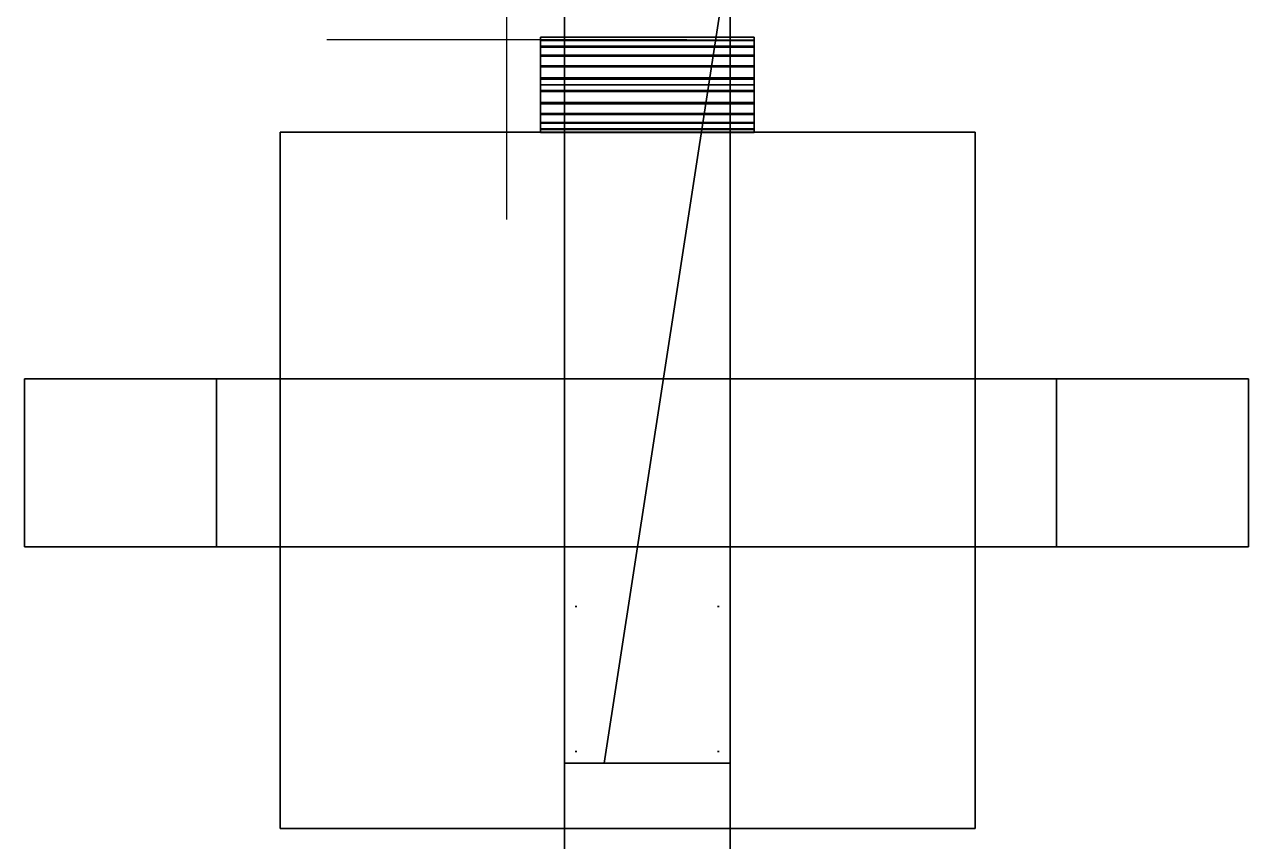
# Model space of a CAD drawing. Extents: x 0 to 48.1, y 0 to 23.7.
# Drawn here: x 14.551 to 15.061, y 9.166 to 9.506 of the extents above; entities that cross this region are included whole.
import ezdxf

# ---------------------------------------------------------------- set-up
doc = ezdxf.new("R2010")
doc.units = 0
doc.header["$MEASUREMENT"] = 0
doc.layers.add('DLXFURN', color=5, linetype='Continuous')
doc.layers.add('DLXVAL', color=3, linetype='Continuous')

# ---------------------------------------------------------------- blocks, each defined once
blk = doc.blocks.new('*U132')
for p, q in [((-0.02383, -0.22127), (-0.02383, -0.02215)), ((-0.02383, -0.02215), (-0.02383, -0.22127)), ((-0.02383, -0.21605), (-0.02383, -0.02215)), ((-0.02383, -0.02215), (-0.02383, -0.21605)), ((-0.02383, -0.20654), (-0.02383, -0.02215)), ((-0.02383, -0.02215), (-0.02383, -0.20654)), ((0.04515, -0.41138), (0.04515, -0.02215)), ((0.04515, -0.02215), (0.04515, -0.21892)), ((0.04515, -0.20654), (0.04515, -0.02215)), ((0.04515, -0.02215), (0.04515, -0.20654)), ((0.04515, -0.21605), (0.04515, -0.02215)), ((0.04515, -0.21892), (0.04515, -0.02215)), ((0.04515, -0.02215), (0.04515, -0.21605)), ((-0.02383, -0.20289), (-0.02383, -0.14663)), ((-0.02383, -0.14663), (-0.02383, -0.20289)), ((-0.02383, -0.19906), (-0.02383, -0.14663)), ((-0.02383, -0.50138), (-0.02383, -0.14663)), ((-0.02383, -0.14663), (-0.02383, -0.21656)), ((-0.02383, -0.14663), (-0.02383, -0.50138)), ((-0.02383, -0.21656), (-0.02383, -0.14663)), ((-0.02383, -0.14663), (-0.02383, -0.20695)), ((-0.02383, -0.20695), (-0.02383, -0.14663)), ((-0.02383, -0.14663), (-0.02383, -0.20054)), ((-0.02383, -0.20054), (-0.02383, -0.14663)), ((-0.02383, -0.14663), (-0.02383, -0.19906)), ((0.04515, -0.21656), (0.04515, -0.14663)), ((0.04515, -0.14663), (0.04515, -0.20289)), ((0.04515, -0.14663), (0.04515, -0.21656)), ((0.04515, -0.20695), (0.04515, -0.14663)), ((0.04515, -0.14663), (0.04515, -0.20695)), ((0.04515, -0.20054), (0.04515, -0.14663)), ((0.04515, -0.14663), (0.04515, -0.20054)), ((0.04515, -0.19906), (0.04515, -0.14663)), ((0.04515, -0.14663), (0.04515, -0.19906)), ((0.04515, -0.20289), (0.04515, -0.14663)), ((-0.02383, -0.16112), (-0.02383, -0.50138)), ((-0.02383, -0.50138), (-0.02383, -0.16112)), ((-0.00732, -0.50138), (0.04515, -0.16112)), ((0.04515, -0.16112), (-0.00732, -0.50138)), ((0.04515, -0.50138), (0.04515, -0.16112)), ((0.04515, -0.16112), (0.04515, -0.50138)), ((-0.02383, -0.34138), (-0.02383, -0.1773)), ((-0.02383, -0.1773), (-0.02383, -0.22127)), ((-0.02383, -0.22127), (-0.02383, -0.1773)), ((-0.02383, -0.1773), (-0.02383, -0.34138)), ((0.04515, -0.1773), (0.04515, -0.34138)), ((-0.03383, -0.23871), (-0.03383, -0.19906)), ((-0.03383, -0.19906), (-0.03383, -0.19912)), ((-0.03383, -0.20034), (-0.03383, -0.19906)), ((-0.03383, -0.19906), (-0.03383, -0.23871)), ((-0.03383, -0.20034), (-0.03383, -0.19906)), ((-0.03383, -0.19906), (-0.02383, -0.19906)), ((-0.02383, -0.19906), (-0.03383, -0.19906)), ((-0.03383, -0.19906), (-0.03383, -0.19912)), ((-0.03383, -0.23878), (-0.03383, -0.19912)), ((-0.03383, -0.19912), (-0.03383, -0.20054)), ((-0.03383, -0.19912), (-0.03383, -0.23878)), ((-0.03383, -0.19912), (-0.02383, -0.19912)), ((-0.03383, -0.19912), (-0.03383, -0.20054)), ((-0.02383, -0.19912), (-0.03383, -0.19912)), ((-0.03383, -0.20289), (-0.03383, -0.20034)), ((-0.03383, -0.20034), (-0.03383, -0.23729)), ((-0.03383, -0.23729), (-0.03383, -0.20034)), ((-0.02383, -0.20034), (-0.03383, -0.20034)), ((-0.03383, -0.20289), (-0.03383, -0.20034)), ((-0.03383, -0.20034), (-0.02383, -0.20034)), ((-0.03383, -0.23749), (-0.03383, -0.20054)), ((-0.03383, -0.20054), (-0.03383, -0.20321)), ((-0.03383, -0.20054), (-0.03383, -0.23749)), ((-0.03383, -0.20054), (-0.03383, -0.20321)), ((-0.02383, -0.20054), (-0.03383, -0.20054)), ((-0.03383, -0.20054), (-0.02383, -0.20054)), ((-0.03383, -0.20654), (-0.03383, -0.20289)), ((-0.03383, -0.20289), (-0.03383, -0.23463)), ((-0.03383, -0.23463), (-0.03383, -0.20289)), ((-0.02383, -0.20289), (-0.03383, -0.20289)), ((-0.03383, -0.20654), (-0.03383, -0.20289)), ((-0.03383, -0.20289), (-0.02383, -0.20289)), ((-0.03383, -0.23129), (-0.03383, -0.20321)), ((-0.03383, -0.20321), (-0.03383, -0.20695)), ((-0.03383, -0.20321), (-0.03383, -0.23494)), ((-0.03383, -0.23494), (-0.03383, -0.20321)), ((-0.03383, -0.20321), (-0.03383, -0.23129)), ((-0.02383, -0.20321), (-0.03383, -0.20321)), ((-0.03383, -0.20321), (-0.03383, -0.20695)), ((-0.03383, -0.20321), (-0.02383, -0.20321)), ((-0.02383, -0.20034), (-0.02383, -0.19906)), ((-0.02383, -0.19906), (-0.02383, -0.19912)), ((-0.02383, -0.19906), (-0.02383, -0.20034)), ((-0.02383, -0.20034), (-0.02383, -0.19906)), ((-0.02383, -0.19906), (0.04515, -0.19906)), ((0.04515, -0.19906), (-0.02383, -0.19906)), ((-0.02383, -0.19906), (-0.02383, -0.19912)), ((-0.02383, -0.19912), (-0.02383, -0.19906)), ((-0.02383, -0.19912), (-0.02383, -0.20054)), ((-0.02383, -0.19912), (0.04515, -0.19912)), ((-0.02383, -0.20054), (-0.02383, -0.19912)), ((-0.02383, -0.19912), (-0.02383, -0.20054)), ((0.04515, -0.19912), (-0.02383, -0.19912)), ((-0.02383, -0.20289), (-0.02383, -0.20034)), ((-0.02383, -0.20034), (-0.02383, -0.20289)), ((-0.02383, -0.20289), (-0.02383, -0.20034)), ((-0.02383, -0.20034), (0.04515, -0.20034)), ((0.04515, -0.20034), (-0.02383, -0.20034)), ((-0.02383, -0.20054), (-0.02383, -0.20321)), ((-0.02383, -0.20054), (-0.02383, -0.20321)), ((0.04515, -0.20054), (-0.02383, -0.20054)), ((-0.02383, -0.20321), (-0.02383, -0.20054)), ((-0.02383, -0.20054), (0.04515, -0.20054)), ((-0.02383, -0.20654), (-0.02383, -0.20289)), ((0.04515, -0.20289), (-0.02383, -0.20289)), ((-0.02383, -0.20654), (-0.02383, -0.20289)), ((-0.02383, -0.20289), (0.04515, -0.20289)), ((-0.02383, -0.20289), (-0.02383, -0.20654)), ((-0.02383, -0.20321), (-0.02383, -0.20695)), ((0.04515, -0.20321), (-0.02383, -0.20321)), ((-0.02383, -0.20321), (-0.02383, -0.20695)), ((-0.02383, -0.20321), (0.04515, -0.20321)), ((-0.02383, -0.20695), (-0.02383, -0.20321)), ((0.04515, -0.19912), (0.04515, -0.19906)), ((0.04515, -0.19906), (0.04515, -0.20034)), ((0.04515, -0.20034), (0.04515, -0.19906)), ((0.04515, -0.19906), (0.05515, -0.19906)), ((0.04515, -0.19906), (0.04515, -0.20034)), ((0.04515, -0.19912), (0.04515, -0.19906)), ((0.04515, -0.19906), (0.04515, -0.19912)), ((0.05515, -0.19906), (0.04515, -0.19906)), ((0.04515, -0.20054), (0.04515, -0.19912)), ((0.04515, -0.20054), (0.04515, -0.19912)), ((0.04515, -0.19912), (0.04515, -0.20054)), ((0.05515, -0.19912), (0.04515, -0.19912)), ((0.04515, -0.19912), (0.05515, -0.19912)), ((0.04515, -0.20034), (0.04515, -0.20289)), ((0.04515, -0.20289), (0.04515, -0.20034)), ((0.04515, -0.20034), (0.05515, -0.20034)), ((0.04515, -0.20034), (0.04515, -0.20289)), ((0.05515, -0.20034), (0.04515, -0.20034)), ((0.04515, -0.20321), (0.04515, -0.20054)), ((0.04515, -0.20321), (0.04515, -0.20054)), ((0.04515, -0.20054), (0.04515, -0.20321)), ((0.05515, -0.20054), (0.04515, -0.20054)), ((0.04515, -0.20054), (0.05515, -0.20054)), ((0.04515, -0.20289), (0.04515, -0.20654)), ((0.05515, -0.20289), (0.04515, -0.20289)), ((0.04515, -0.20289), (0.04515, -0.20654)), ((0.04515, -0.20654), (0.04515, -0.20289)), ((0.04515, -0.20289), (0.05515, -0.20289)), ((0.04515, -0.20695), (0.04515, -0.20321)), ((0.04515, -0.20695), (0.04515, -0.20321)), ((0.04515, -0.20321), (0.05515, -0.20321)), ((0.05515, -0.20321), (0.04515, -0.20321)), ((0.04515, -0.20321), (0.04515, -0.20695)), ((0.05515, -0.20034), (0.05515, -0.19906)), ((0.05515, -0.19906), (0.05515, -0.23878)), ((0.05515, -0.23878), (0.05515, -0.19906)), ((0.05515, -0.19906), (0.05515, -0.19912)), ((0.05515, -0.19906), (0.05515, -0.20034)), ((0.05515, -0.19912), (0.05515, -0.19906)), ((0.05515, -0.19912), (0.05515, -0.23749)), ((0.05515, -0.23749), (0.05515, -0.19912)), ((0.05515, -0.19912), (0.05515, -0.20054)), ((0.05515, -0.20054), (0.05515, -0.19912)), ((0.05515, -0.23871), (0.05515, -0.20034)), ((0.05515, -0.20289), (0.05515, -0.20034)), ((0.05515, -0.20034), (0.05515, -0.23871)), ((0.05515, -0.20034), (0.05515, -0.20289)), ((0.05515, -0.23494), (0.05515, -0.20054)), ((0.05515, -0.20054), (0.05515, -0.20321)), ((0.05515, -0.20054), (0.05515, -0.23494)), ((0.05515, -0.20321), (0.05515, -0.20054)), ((0.05515, -0.20289), (0.05515, -0.23729)), ((0.05515, -0.20654), (0.05515, -0.20289)), ((0.05515, -0.23729), (0.05515, -0.20289)), ((0.05515, -0.20289), (0.05515, -0.20654)), ((0.05515, -0.23129), (0.05515, -0.20321)), ((0.05515, -0.20321), (0.05515, -0.20695)), ((0.05515, -0.20321), (0.05515, -0.23129)), ((0.05515, -0.20695), (0.05515, -0.20321)), ((-0.03383, -0.23089), (-0.03383, -0.20654)), ((-0.03383, -0.21103), (-0.03383, -0.20654)), ((-0.03383, -0.20654), (-0.03383, -0.23089)), ((-0.03383, -0.20654), (-0.02383, -0.20654)), ((-0.03383, -0.21103), (-0.03383, -0.20654)), ((-0.02383, -0.20654), (-0.03383, -0.20654)), ((-0.03383, -0.22681), (-0.03383, -0.20695)), ((-0.03383, -0.20695), (-0.03383, -0.2115)), ((-0.03383, -0.20695), (-0.03383, -0.22681)), ((-0.02383, -0.20695), (-0.03383, -0.20695)), ((-0.03383, -0.20695), (-0.03383, -0.2115)), ((-0.03383, -0.20695), (-0.02383, -0.20695)), ((-0.02383, -0.21103), (-0.02383, -0.20654)), ((0.04515, -0.20654), (-0.02383, -0.20654)), ((-0.02383, -0.20654), (0.04515, -0.20654)), ((-0.02383, -0.21103), (-0.02383, -0.20654)), ((-0.02383, -0.20654), (-0.02383, -0.21103)), ((-0.02383, -0.20695), (-0.02383, -0.2115)), ((0.04515, -0.20695), (-0.02383, -0.20695)), ((-0.02383, -0.20695), (-0.02383, -0.2115)), ((-0.02383, -0.20695), (0.04515, -0.20695)), ((-0.02383, -0.2115), (-0.02383, -0.20695)), ((0.04515, -0.20654), (0.04515, -0.21103)), ((0.04515, -0.20654), (0.04515, -0.21103)), ((0.05515, -0.20654), (0.04515, -0.20654)), ((0.04515, -0.20654), (0.05515, -0.20654)), ((0.04515, -0.21103), (0.04515, -0.20654)), ((0.04515, -0.2115), (0.04515, -0.20695)), ((0.04515, -0.2115), (0.04515, -0.20695)), ((0.04515, -0.20695), (0.05515, -0.20695)), ((0.05515, -0.20695), (0.04515, -0.20695)), ((0.04515, -0.20695), (0.04515, -0.2115)), ((0.05515, -0.23463), (0.05515, -0.20654)), ((0.05515, -0.20654), (0.05515, -0.23463)), ((0.05515, -0.21103), (0.05515, -0.20654)), ((0.05515, -0.20654), (0.05515, -0.21103)), ((0.05515, -0.22681), (0.05515, -0.20695)), ((0.05515, -0.20695), (0.05515, -0.2115)), ((0.05515, -0.20695), (0.05515, -0.22681)), ((0.05515, -0.2115), (0.05515, -0.20695)), ((-0.03383, -0.22633), (-0.03383, -0.21103)), ((-0.03383, -0.21605), (-0.03383, -0.21103)), ((-0.03383, -0.21103), (-0.03383, -0.22633)), ((-0.02383, -0.21103), (-0.03383, -0.21103)), ((-0.03383, -0.21103), (-0.02383, -0.21103)), ((-0.03383, -0.21605), (-0.03383, -0.21103)), ((-0.03383, -0.2115), (-0.03383, -0.21656)), ((-0.03383, -0.22178), (-0.03383, -0.2115)), ((-0.03383, -0.2115), (-0.03383, -0.22178)), ((-0.02383, -0.2115), (-0.03383, -0.2115)), ((-0.03383, -0.2115), (-0.03383, -0.21656)), ((-0.03383, -0.2115), (-0.02383, -0.2115)), ((-0.02383, -0.21605), (-0.02383, -0.21103)), ((0.04515, -0.21103), (-0.02383, -0.21103)), ((-0.02383, -0.21103), (-0.02383, -0.21605)), ((-0.02383, -0.21103), (0.04515, -0.21103)), ((-0.02383, -0.21605), (-0.02383, -0.21103)), ((-0.02383, -0.2115), (-0.02383, -0.21656)), ((0.04515, -0.2115), (-0.02383, -0.2115)), ((-0.02383, -0.2115), (-0.02383, -0.21656)), ((-0.02383, -0.2115), (0.04515, -0.2115)), ((-0.02383, -0.21656), (-0.02383, -0.2115)), ((0.04515, -0.21103), (0.04515, -0.21605)), ((0.05515, -0.21103), (0.04515, -0.21103)), ((0.04515, -0.21103), (0.05515, -0.21103)), ((0.04515, -0.21605), (0.04515, -0.21103)), ((0.04515, -0.21103), (0.04515, -0.21605)), ((0.04515, -0.21656), (0.04515, -0.2115)), ((0.04515, -0.21656), (0.04515, -0.2115)), ((0.04515, -0.2115), (0.05515, -0.2115)), ((0.05515, -0.2115), (0.04515, -0.2115)), ((0.04515, -0.2115), (0.04515, -0.21656)), ((0.05515, -0.23089), (0.05515, -0.21103)), ((0.05515, -0.21103), (0.05515, -0.23089)), ((0.05515, -0.21605), (0.05515, -0.21103)), ((0.05515, -0.21103), (0.05515, -0.21605)), ((0.05515, -0.2115), (0.05515, -0.21656)), ((0.05515, -0.22178), (0.05515, -0.2115)), ((0.05515, -0.2115), (0.05515, -0.22178)), ((0.05515, -0.21656), (0.05515, -0.2115)), ((-0.03383, -0.21892), (-0.03383, -0.21605)), ((-0.02383, -0.21605), (-0.03383, -0.21605)), ((-0.03383, -0.21605), (-0.02383, -0.21605)), ((-0.03383, -0.21892), (-0.03383, -0.21605)), ((-0.03383, -0.21656), (-0.03383, -0.21892)), ((-0.02383, -0.21656), (-0.03383, -0.21656)), ((-0.03383, -0.21656), (-0.03383, -0.21892)), ((-0.03383, -0.21656), (-0.02383, -0.21656)), ((-0.03383, -0.21892), (-0.03383, -0.22178)), ((-0.03383, -0.22633), (-0.03383, -0.21892)), ((-0.03383, -0.21892), (-0.03383, -0.22633)), ((-0.03383, -0.22127), (-0.03383, -0.21892)), ((-0.02383, -0.21892), (-0.03383, -0.21892)), ((-0.03383, -0.21892), (-0.02383, -0.21892)), ((-0.03383, -0.22127), (-0.03383, -0.21892)), ((-0.03383, -0.21892), (-0.02383, -0.21892)), ((-0.02383, -0.21892), (-0.03383, -0.21892)), ((-0.03383, -0.21892), (-0.03383, -0.22178)), ((-0.02383, -0.21892), (-0.02383, -0.21605)), ((-0.02383, -0.21605), (-0.02383, -0.21892)), ((0.04515, -0.21605), (-0.02383, -0.21605)), ((-0.02383, -0.21605), (0.04515, -0.21605)), ((-0.02383, -0.21892), (-0.02383, -0.21605)), ((-0.02383, -0.21656), (-0.02383, -0.21892)), ((-0.02383, -0.21656), (0.04515, -0.21656)), ((0.04515, -0.21656), (-0.02383, -0.21656)), ((-0.02383, -0.21656), (-0.02383, -0.21892)), ((-0.02383, -0.21892), (-0.02383, -0.21656)), ((-0.02383, -0.22127), (-0.02383, -0.21892)), ((-0.02383, -0.50138), (-0.02383, -0.21892)), ((-0.02383, -0.21892), (-0.02383, -0.22178)), ((-0.02383, -0.21892), (-0.02383, -0.50138)), ((-0.02383, -0.21892), (-0.02383, -0.22127)), ((-0.02383, -0.22127), (-0.02383, -0.21892)), ((-0.02383, -0.21892), (0.04515, -0.21892)), ((0.04515, -0.21892), (-0.02383, -0.21892)), ((-0.02383, -0.21892), (-0.02383, -0.22178)), ((-0.02383, -0.21892), (0.04515, -0.21892)), ((-0.02383, -0.22178), (-0.02383, -0.21892)), ((0.04515, -0.21892), (-0.02383, -0.21892)), ((0.04515, -0.21605), (0.04515, -0.21892)), ((0.05515, -0.21605), (0.04515, -0.21605)), ((0.04515, -0.21605), (0.05515, -0.21605)), ((0.04515, -0.21892), (0.04515, -0.21605)), ((0.04515, -0.21605), (0.04515, -0.21892)), ((0.04515, -0.50138), (0.04515, -0.21656)), ((0.04515, -0.21892), (0.04515, -0.21656)), ((0.04515, -0.21656), (0.04515, -0.50138)), ((0.04515, -0.21656), (0.05515, -0.21656)), ((0.05515, -0.21656), (0.04515, -0.21656)), ((0.04515, -0.21656), (0.04515, -0.21892)), ((0.04515, -0.21892), (0.04515, -0.21656)), ((0.04515, -0.21892), (0.04515, -0.22127)), ((0.04515, -0.22178), (0.04515, -0.21892)), ((0.04515, -0.21892), (0.05515, -0.21892)), ((0.05515, -0.21892), (0.04515, -0.21892)), ((0.04515, -0.21892), (0.04515, -0.22178)), ((0.04515, -0.21892), (0.04515, -0.22127)), ((0.04515, -0.22178), (0.04515, -0.21892)), ((0.05515, -0.21892), (0.04515, -0.21892)), ((0.04515, -0.21892), (0.05515, -0.21892)), ((0.04515, -0.22127), (0.04515, -0.21892)), ((0.05515, -0.22633), (0.05515, -0.21605)), ((0.05515, -0.21892), (0.05515, -0.21605)), ((0.05515, -0.21605), (0.05515, -0.22633)), ((0.05515, -0.21605), (0.05515, -0.21892)), ((0.05515, -0.21656), (0.05515, -0.21892)), ((0.05515, -0.21892), (0.05515, -0.21656)), ((0.05515, -0.22127), (0.05515, -0.21892)), ((0.05515, -0.21892), (0.05515, -0.22178)), ((0.05515, -0.22178), (0.05515, -0.21892)), ((0.05515, -0.21892), (0.05515, -0.22127)), ((-0.03383, -0.22633), (-0.03383, -0.22127)), ((-0.02383, -0.22127), (-0.03383, -0.22127)), ((-0.03383, -0.22127), (-0.02383, -0.22127)), ((-0.03383, -0.22633), (-0.03383, -0.22127)), ((-0.03383, -0.22178), (-0.03383, -0.22681)), ((-0.03383, -0.22178), (-0.02383, -0.22178)), ((-0.02383, -0.22178), (-0.03383, -0.22178)), ((-0.03383, -0.22178), (-0.03383, -0.22681)), ((-0.02383, -0.50138), (-0.02383, -0.22127)), ((-0.02383, -0.22633), (-0.02383, -0.22127)), ((-0.02383, -0.22127), (-0.02383, -0.50138)), ((-0.02383, -0.22127), (-0.02383, -0.22633)), ((0.04515, -0.22127), (-0.02383, -0.22127)), ((-0.02383, -0.22633), (-0.02383, -0.22127)), ((-0.02383, -0.22127), (0.04515, -0.22127)), ((-0.02383, -0.22178), (-0.02383, -0.22681)), ((0.04515, -0.22178), (-0.02383, -0.22178)), ((-0.02383, -0.22178), (-0.02383, -0.22681)), ((-0.02383, -0.22178), (0.04515, -0.22178)), ((-0.02383, -0.22681), (-0.02383, -0.22178)), ((0.04515, -0.41138), (0.04515, -0.22127)), ((0.04515, -0.22127), (0.04515, -0.50138)), ((0.04515, -0.22127), (0.04515, -0.41138)), ((0.04515, -0.50138), (0.04515, -0.22127)), ((0.04515, -0.22127), (0.04515, -0.22633)), ((0.05515, -0.22127), (0.04515, -0.22127)), ((0.04515, -0.22633), (0.04515, -0.22127)), ((0.04515, -0.22127), (0.05515, -0.22127)), ((0.04515, -0.22127), (0.04515, -0.22633)), ((0.04515, -0.50138), (0.04515, -0.22178)), ((0.04515, -0.22681), (0.04515, -0.22178)), ((0.04515, -0.22178), (0.04515, -0.50138)), ((0.04515, -0.22178), (0.05515, -0.22178)), ((0.05515, -0.22178), (0.04515, -0.22178)), ((0.04515, -0.22178), (0.04515, -0.22681)), ((0.04515, -0.22681), (0.04515, -0.22178)), ((0.05515, -0.22633), (0.05515, -0.22127)), ((0.05515, -0.22127), (0.05515, -0.22633)), ((0.05515, -0.22178), (0.05515, -0.22681)), ((0.05515, -0.22681), (0.05515, -0.22178)), ((-0.03383, -0.23089), (-0.03383, -0.22633)), ((-0.03383, -0.23089), (-0.03383, -0.22633)), ((-0.03383, -0.22633), (-0.02383, -0.22633)), ((-0.02383, -0.22633), (-0.03383, -0.22633)), ((-0.03383, -0.22681), (-0.03383, -0.23129)), ((-0.03383, -0.22681), (-0.02383, -0.22681)), ((-0.02383, -0.22681), (-0.03383, -0.22681)), ((-0.03383, -0.22681), (-0.03383, -0.23129)), ((-0.02383, -0.23089), (-0.02383, -0.22633)), ((-0.02383, -0.22633), (-0.02383, -0.23089)), ((-0.02383, -0.23089), (-0.02383, -0.22633)), ((-0.02383, -0.22633), (0.04515, -0.22633)), ((0.04515, -0.22633), (-0.02383, -0.22633)), ((-0.02383, -0.50138), (-0.02383, -0.22681)), ((-0.02383, -0.22681), (-0.02383, -0.23129)), ((-0.02383, -0.22681), (-0.02383, -0.50138)), ((0.04515, -0.22681), (-0.02383, -0.22681)), ((-0.02383, -0.22681), (-0.02383, -0.23129)), ((-0.02383, -0.22681), (0.04515, -0.22681)), ((-0.02383, -0.23129), (-0.02383, -0.22681)), ((0.04515, -0.50138), (0.04515, -0.22633)), ((0.04515, -0.22633), (0.04515, -0.23089)), ((0.04515, -0.22633), (0.04515, -0.50138)), ((0.04515, -0.23089), (0.04515, -0.22633)), ((0.04515, -0.22633), (0.05515, -0.22633)), ((0.05515, -0.22633), (0.04515, -0.22633)), ((0.04515, -0.22633), (0.04515, -0.23089)), ((0.04515, -0.23129), (0.04515, -0.22681)), ((0.04515, -0.22681), (0.05515, -0.22681)), ((0.05515, -0.22681), (0.04515, -0.22681)), ((0.04515, -0.22681), (0.04515, -0.23129)), ((0.04515, -0.23129), (0.04515, -0.22681)), ((0.05515, -0.23089), (0.05515, -0.22633)), ((0.05515, -0.22633), (0.05515, -0.23089)), ((0.05515, -0.22681), (0.05515, -0.23129)), ((0.05515, -0.23129), (0.05515, -0.22681)), ((-0.03383, -0.23463), (-0.03383, -0.23089)), ((-0.03383, -0.23463), (-0.03383, -0.23089)), ((-0.03383, -0.23089), (-0.02383, -0.23089)), ((-0.02383, -0.23089), (-0.03383, -0.23089)), ((-0.03383, -0.23129), (-0.03383, -0.23494)), ((-0.02383, -0.23129), (-0.03383, -0.23129)), ((-0.03383, -0.23129), (-0.03383, -0.23494)), ((-0.03383, -0.23129), (-0.02383, -0.23129)), ((-0.02383, -0.23463), (-0.02383, -0.23089)), ((-0.02383, -0.23089), (-0.02383, -0.50138)), ((-0.02383, -0.50138), (-0.02383, -0.23089)), ((-0.02383, -0.23089), (-0.02383, -0.23463)), ((-0.02383, -0.23463), (-0.02383, -0.23089)), ((-0.02383, -0.23089), (0.04515, -0.23089)), ((0.04515, -0.23089), (-0.02383, -0.23089)), ((-0.02383, -0.23129), (-0.02383, -0.23494)), ((-0.02383, -0.23129), (0.04515, -0.23129)), ((-0.02383, -0.23129), (-0.02383, -0.23494)), ((0.04515, -0.23129), (-0.02383, -0.23129)), ((-0.02383, -0.23494), (-0.02383, -0.23129)), ((0.04515, -0.23089), (0.04515, -0.23463)), ((0.04515, -0.23463), (0.04515, -0.23089)), ((0.04515, -0.23089), (0.05515, -0.23089)), ((0.05515, -0.23089), (0.04515, -0.23089)), ((0.04515, -0.23089), (0.04515, -0.23463)), ((0.04515, -0.50138), (0.04515, -0.23129)), ((0.04515, -0.23494), (0.04515, -0.23129)), ((0.04515, -0.23129), (0.04515, -0.50138)), ((0.04515, -0.23129), (0.04515, -0.23494)), ((0.05515, -0.23129), (0.04515, -0.23129)), ((0.04515, -0.23129), (0.05515, -0.23129)), ((0.04515, -0.23494), (0.04515, -0.23129)), ((0.05515, -0.23463), (0.05515, -0.23089)), ((0.05515, -0.23089), (0.05515, -0.23463)), ((0.05515, -0.23129), (0.05515, -0.23494)), ((0.05515, -0.23494), (0.05515, -0.23129)), ((0.14722, -0.2386), (-0.14228, -0.2386)), ((-0.14228, -0.2386), (-0.14228, -0.2386)), ((-0.14228, -0.2386), (0.14722, -0.2386)), ((-0.14228, -0.5286), (-0.14228, -0.2386)), ((-0.14228, -0.2386), (-0.14228, -0.2386)), ((-0.14228, -0.2386), (-0.14228, -0.5286)), ((-0.14228, -0.5286), (-0.14228, -0.2386)), ((-0.14228, -0.2386), (0.14722, -0.2386)), ((0.14722, -0.2386), (-0.14228, -0.2386)), ((-0.14228, -0.2386), (-0.14228, -0.5286)), ((-0.03383, -0.23729), (-0.03383, -0.23463)), ((-0.02383, -0.23463), (-0.03383, -0.23463)), ((-0.03383, -0.23729), (-0.03383, -0.23463)), ((-0.03383, -0.23463), (-0.02383, -0.23463)), ((-0.03383, -0.23494), (-0.03383, -0.23749)), ((-0.03383, -0.23494), (-0.02383, -0.23494)), ((-0.03383, -0.23494), (-0.03383, -0.23749)), ((-0.02383, -0.23494), (-0.03383, -0.23494)), ((-0.03383, -0.23871), (-0.03383, -0.23729)), ((-0.03383, -0.23871), (-0.03383, -0.23729)), ((-0.03383, -0.23729), (-0.02383, -0.23729)), ((-0.02383, -0.23729), (-0.03383, -0.23729)), ((-0.03383, -0.23749), (-0.03383, -0.23878)), ((-0.03383, -0.23749), (-0.03383, -0.23878)), ((-0.02383, -0.23749), (-0.03383, -0.23749)), ((-0.03383, -0.23749), (-0.02383, -0.23749)), ((-0.03383, -0.23878), (-0.03383, -0.23871)), ((-0.02383, -0.23871), (-0.03383, -0.23871)), ((-0.03383, -0.23878), (-0.03383, -0.23871)), ((-0.03383, -0.23871), (-0.02383, -0.23871)), ((-0.02383, -0.23878), (-0.03383, -0.23878)), ((-0.03383, -0.23878), (-0.02383, -0.23878)), ((-0.02383, -0.23729), (-0.02383, -0.23463)), ((-0.02383, -0.23463), (-0.02383, -0.23729)), ((-0.02383, -0.23729), (-0.02383, -0.23463)), ((-0.02383, -0.23463), (0.04515, -0.23463)), ((0.04515, -0.23463), (-0.02383, -0.23463)), ((-0.02383, -0.50138), (-0.02383, -0.23494)), ((-0.02383, -0.23494), (-0.02383, -0.23749)), ((-0.02383, -0.23494), (-0.02383, -0.50138)), ((-0.02383, -0.23494), (-0.02383, -0.23749)), ((0.04515, -0.23494), (-0.02383, -0.23494)), ((-0.02383, -0.23494), (0.04515, -0.23494)), ((-0.02383, -0.23749), (-0.02383, -0.23494)), ((-0.02383, -0.50138), (-0.02383, -0.23729)), ((-0.02383, -0.23871), (-0.02383, -0.23729)), ((-0.02383, -0.23729), (-0.02383, -0.50138)), ((-0.02383, -0.23729), (-0.02383, -0.23871)), ((-0.02383, -0.23871), (-0.02383, -0.23729)), ((-0.02383, -0.23729), (0.04515, -0.23729)), ((0.04515, -0.23729), (-0.02383, -0.23729)), ((-0.02383, -0.23749), (-0.02383, -0.23878)), ((-0.02383, -0.23878), (-0.02383, -0.23749)), ((-0.02383, -0.23749), (-0.02383, -0.23878)), ((0.04515, -0.23749), (-0.02383, -0.23749)), ((-0.02383, -0.23749), (0.04515, -0.23749)), ((-0.02383, -0.23878), (-0.02383, -0.23871)), ((0.04515, -0.23871), (-0.02383, -0.23871)), ((-0.02383, -0.23871), (-0.02383, -0.23878)), ((-0.02383, -0.23878), (-0.02383, -0.23871)), ((-0.02383, -0.23871), (0.04515, -0.23871)), ((-0.02383, -0.50138), (-0.02383, -0.23878)), ((-0.02383, -0.23878), (-0.02383, -0.50138)), ((0.04515, -0.23878), (-0.02383, -0.23878)), ((-0.02383, -0.23878), (0.04515, -0.23878)), ((0.04515, -0.50138), (0.04515, -0.23463)), ((0.04515, -0.23463), (0.04515, -0.23729)), ((0.04515, -0.23463), (0.04515, -0.50138)), ((0.05515, -0.23463), (0.04515, -0.23463)), ((0.04515, -0.23729), (0.04515, -0.23463)), ((0.04515, -0.23463), (0.05515, -0.23463)), ((0.04515, -0.23463), (0.04515, -0.23729)), ((0.04515, -0.23749), (0.04515, -0.23494)), ((0.04515, -0.23494), (0.04515, -0.23749)), ((0.05515, -0.23494), (0.04515, -0.23494)), ((0.04515, -0.23494), (0.05515, -0.23494)), ((0.04515, -0.23749), (0.04515, -0.23494)), ((0.04515, -0.23729), (0.04515, -0.23871)), ((0.04515, -0.23729), (0.04515, -0.23871)), ((0.04515, -0.23871), (0.04515, -0.23729)), ((0.04515, -0.23729), (0.05515, -0.23729)), ((0.05515, -0.23729), (0.04515, -0.23729)), ((0.04515, -0.50138), (0.04515, -0.23749)), ((0.04515, -0.23878), (0.04515, -0.23749)), ((0.04515, -0.23749), (0.04515, -0.50138)), ((0.04515, -0.23749), (0.04515, -0.23878)), ((0.05515, -0.23749), (0.04515, -0.23749)), ((0.04515, -0.23749), (0.05515, -0.23749)), ((0.04515, -0.23878), (0.04515, -0.23749)), ((0.04515, -0.50138), (0.04515, -0.23871)), ((0.04515, -0.23871), (0.04515, -0.23878)), ((0.04515, -0.23871), (0.04515, -0.50138)), ((0.05515, -0.23871), (0.04515, -0.23871)), ((0.04515, -0.23871), (0.04515, -0.23878)), ((0.04515, -0.23878), (0.04515, -0.23871)), ((0.04515, -0.23871), (0.05515, -0.23871)), ((0.05515, -0.23878), (0.04515, -0.23878)), ((0.04515, -0.23878), (0.05515, -0.23878)), ((0.05515, -0.23729), (0.05515, -0.23463)), ((0.05515, -0.23463), (0.05515, -0.23729)), ((0.05515, -0.23494), (0.05515, -0.23749)), ((0.05515, -0.23749), (0.05515, -0.23494)), ((0.05515, -0.23871), (0.05515, -0.23729)), ((0.05515, -0.23729), (0.05515, -0.23871)), ((0.05515, -0.23749), (0.05515, -0.23878)), ((0.05515, -0.23878), (0.05515, -0.23749)), ((0.05515, -0.23878), (0.05515, -0.23871)), ((0.05515, -0.23871), (0.05515, -0.23878)), ((0.14722, -0.2386), (0.14722, -0.2386)), ((0.14722, -0.2386), (0.14722, -0.5286)), ((0.14722, -0.5286), (0.14722, -0.2386)), ((0.14722, -0.2386), (0.14722, -0.2386)), ((0.14722, -0.2386), (0.14722, -0.5286)), ((0.14722, -0.5286), (0.14722, -0.2386)), ((-0.24883, -0.41138), (-0.24883, -0.34138)), ((-0.24883, -0.34138), (-0.16883, -0.34138)), ((-0.24883, -0.34138), (-0.16883, -0.34138)), ((-0.16883, -0.34138), (-0.24883, -0.34138)), ((-0.24883, -0.34138), (-0.24883, -0.34138)), ((-0.24883, -0.34138), (-0.24883, -0.34138)), ((-0.24883, -0.34138), (-0.24883, -0.41138)), ((-0.24883, -0.41138), (-0.24883, -0.34138)), ((-0.24883, -0.34138), (-0.24883, -0.41138)), ((-0.16883, -0.34138), (-0.24883, -0.34138)), ((-0.16883, -0.34138), (-0.16883, -0.41138)), ((-0.16883, -0.34138), (-0.16883, -0.34138)), ((-0.16883, -0.41138), (-0.16883, -0.34138)), ((-0.16883, -0.34138), (-0.16883, -0.41138)), ((0.18117, -0.34138), (-0.16883, -0.34138)), ((-0.16883, -0.41138), (-0.16883, -0.34138)), ((-0.16883, -0.34138), (-0.16883, -0.34138)), ((-0.16883, -0.34138), (-0.16883, -0.41138)), ((0.18117, -0.34138), (-0.16883, -0.34138)), ((-0.16883, -0.34138), (-0.16883, -0.34138)), ((-0.16883, -0.34138), (0.18117, -0.34138)), ((-0.16883, -0.41138), (-0.16883, -0.34138)), ((-0.16883, -0.34138), (0.18117, -0.34138)), ((-0.02383, -0.41138), (-0.02383, -0.34138)), ((-0.02383, -0.34138), (-0.02383, -0.41138)), ((-0.02383, -0.41138), (-0.02383, -0.34138)), ((-0.02383, -0.34138), (-0.02383, -0.34138)), ((-0.02383, -0.34138), (-0.02383, -0.41138)), ((-0.02383, -0.41138), (-0.02383, -0.34138)), ((-0.02383, -0.34138), (0.04515, -0.34138)), ((0.04515, -0.34138), (-0.02383, -0.34138)), ((-0.02383, -0.34138), (-0.02383, -0.34138)), ((-0.02383, -0.34138), (0.04515, -0.34138)), ((0.04515, -0.34138), (-0.02383, -0.34138)), ((-0.02383, -0.34138), (-0.02383, -0.50138)), ((-0.02383, -0.50138), (-0.02383, -0.34138)), ((-0.02383, -0.34138), (-0.02383, -0.41138)), ((0.04515, -0.34138), (0.04515, -0.41138)), ((0.04515, -0.34138), (0.04515, -0.34138)), ((0.04515, -0.41138), (0.04515, -0.34138)), ((0.04515, -0.34138), (0.04515, -0.34138)), ((0.04515, -0.34138), (0.04515, -0.41138)), ((0.04515, -0.41138), (0.04515, -0.34138)), ((0.04515, -0.34138), (0.04515, -0.41138)), ((0.26117, -0.34138), (0.18117, -0.34138)), ((0.18117, -0.34138), (0.18117, -0.41138)), ((0.18117, -0.41138), (0.18117, -0.34138)), ((0.18117, -0.34138), (0.26117, -0.34138)), ((0.26117, -0.34138), (0.18117, -0.34138)), ((0.18117, -0.34138), (0.18117, -0.34138)), ((0.18117, -0.34138), (0.26117, -0.34138)), ((0.18117, -0.41138), (0.18117, -0.34138)), ((0.18117, -0.34138), (0.18117, -0.34138)), ((0.18117, -0.34138), (0.18117, -0.34138)), ((0.18117, -0.34138), (0.18117, -0.41138)), ((0.18117, -0.41138), (0.18117, -0.34138)), ((0.18117, -0.34138), (0.18117, -0.41138)), ((0.26117, -0.41138), (0.26117, -0.34138)), ((0.26117, -0.34138), (0.26117, -0.34138)), ((0.26117, -0.34138), (0.26117, -0.41138)), ((0.26117, -0.41138), (0.26117, -0.34138)), ((0.26117, -0.34138), (0.26117, -0.41138)), ((0.26117, -0.34138), (0.26117, -0.34138)), ((-0.16883, -0.41138), (-0.24883, -0.41138)), ((-0.24883, -0.41138), (-0.24883, -0.41138)), ((-0.24883, -0.41138), (-0.16883, -0.41138)), ((-0.16883, -0.41138), (-0.24883, -0.41138)), ((-0.24883, -0.41138), (-0.24883, -0.41138)), ((-0.24883, -0.41138), (-0.16883, -0.41138)), ((-0.16883, -0.41138), (-0.16883, -0.41138)), ((-0.16883, -0.41138), (0.18117, -0.41138)), ((-0.16883, -0.41138), (0.18117, -0.41138)), ((0.18117, -0.41138), (-0.16883, -0.41138)), ((-0.16883, -0.41138), (-0.16883, -0.41138)), ((-0.16883, -0.41138), (-0.16883, -0.41138)), ((0.18117, -0.41138), (-0.16883, -0.41138)), ((0.04515, -0.41138), (-0.02383, -0.41138)), ((-0.02383, -0.41138), (-0.02383, -0.41138)), ((-0.02383, -0.41138), (0.04515, -0.41138)), ((-0.02383, -0.41138), (-0.02383, -0.41138)), ((-0.02383, -0.41138), (-0.02383, -0.41138)), ((-0.02383, -0.41138), (-0.02383, -0.41138)), ((0.04515, -0.41138), (-0.02383, -0.41138)), ((-0.02383, -0.41138), (-0.02383, -0.50138)), ((-0.02383, -0.50138), (-0.02383, -0.41138)), ((-0.02383, -0.41138), (0.04515, -0.41138)), ((-0.02383, -0.73138), (-0.02383, -0.41138)), ((-0.02383, -0.41138), (-0.02383, -0.41138)), ((-0.02383, -0.41138), (-0.02383, -0.73138)), ((0.04515, -0.41138), (-0.02383, -0.41138)), ((-0.02383, -0.41138), (-0.02383, -0.73138)), ((-0.02383, -0.73138), (-0.02383, -0.41138)), ((-0.02383, -0.41138), (0.04515, -0.41138)), ((-0.02383, -0.41138), (-0.02383, -0.41138)), ((-0.02383, -0.41138), (0.04515, -0.41138)), ((0.04515, -0.41138), (-0.02383, -0.41138)), ((0.04515, -0.41138), (0.04515, -0.41138)), ((0.04515, -0.41138), (0.04515, -0.50138)), ((0.04515, -0.50138), (0.04515, -0.41138)), ((0.04515, -0.73138), (0.04515, -0.41138)), ((0.04515, -0.73138), (0.04515, -0.41138)), ((0.04515, -0.41138), (0.04515, -0.41138)), ((0.04515, -0.41138), (0.04515, -0.73138)), ((0.04515, -0.41138), (0.04515, -0.73138)), ((0.04515, -0.41138), (0.04515, -0.41138)), ((0.04515, -0.41138), (0.04515, -0.41138)), ((0.04515, -0.41138), (0.04515, -0.41138)), ((0.04515, -0.41138), (0.04515, -0.41138)), ((0.18117, -0.41138), (0.26117, -0.41138)), ((0.26117, -0.41138), (0.18117, -0.41138)), ((0.18117, -0.41138), (0.18117, -0.41138)), ((0.18117, -0.41138), (0.26117, -0.41138)), ((0.26117, -0.41138), (0.18117, -0.41138)), ((0.18117, -0.41138), (0.18117, -0.41138)), ((0.18117, -0.41138), (0.18117, -0.41138)), ((0.26117, -0.41138), (0.26117, -0.41138)), ((0.26117, -0.41138), (0.26117, -0.41138)), ((-0.01934, -0.43622), (-0.01865, -0.43622)), ((-0.01865, -0.43622), (-0.01934, -0.43622)), ((-0.01934, -0.43622), (-0.01934, -0.43622)), ((-0.01865, -0.43622), (-0.01865, -0.43622)), ((0.03998, -0.43622), (0.04067, -0.43622)), ((0.04067, -0.43622), (0.03998, -0.43622)), ((0.03998, -0.43622), (0.03998, -0.43622)), ((0.04067, -0.43622), (0.04067, -0.43622)), ((-0.01934, -0.49655), (-0.01865, -0.49655)), ((-0.01865, -0.49655), (-0.01934, -0.49655)), ((-0.01934, -0.49655), (-0.01934, -0.49655)), ((-0.01865, -0.49655), (-0.01865, -0.49655)), ((0.03998, -0.49655), (0.04067, -0.49655)), ((0.04067, -0.49655), (0.03998, -0.49655)), ((0.03998, -0.49655), (0.03998, -0.49655)), ((0.04067, -0.49655), (0.04067, -0.49655)), ((-0.02383, -0.50138), (-0.02383, -0.50138)), ((0.04515, -0.50138), (-0.02383, -0.50138)), ((-0.02383, -0.50138), (-0.00732, -0.50138)), ((-0.00732, -0.50138), (-0.02383, -0.50138)), ((-0.02383, -0.50138), (0.04515, -0.50138)), ((-0.02383, -0.50138), (-0.00732, -0.50138)), ((-0.00732, -0.50138), (-0.02383, -0.50138)), ((-0.02383, -0.50138), (-0.02383, -0.50138)), ((-0.00732, -0.50138), (0.04515, -0.50138)), ((0.04515, -0.50138), (-0.00732, -0.50138)), ((0.04515, -0.50138), (0.04515, -0.50138)), ((0.04515, -0.50138), (0.04515, -0.50138)), ((-0.14228, -0.5286), (-0.14228, -0.5286)), ((0.14722, -0.5286), (-0.14228, -0.5286)), ((-0.14228, -0.5286), (0.14722, -0.5286)), ((0.14722, -0.5286), (-0.14228, -0.5286)), ((-0.14228, -0.5286), (-0.14228, -0.5286)), ((-0.14228, -0.5286), (0.14722, -0.5286)), ((0.14722, -0.5286), (0.14722, -0.5286)), ((0.14722, -0.5286), (0.14722, -0.5286))]:
    blk.add_line(p, q)
blk = doc.blocks.new('*U152')
for p, q in [((14.75217, 9.42499, 0.7), (14.75217, 9.57499, 0.7)), ((14.67717, 9.49999, 0.7), (14.82717, 9.49999, 0.7))]:
    blk.add_line(p, q)

msp = doc.modelspace()

# ---------------------------------------------------------------- block references
at = {"layer": 'DLXFURN'}
msp.add_blockref('*U132', (14.8, 9.7), dxfattribs=at)
at = {"layer": 'DLXVAL'}
msp.add_blockref('*U152', (0, 0), dxfattribs=at)

doc.saveas('drawing.dxf')
